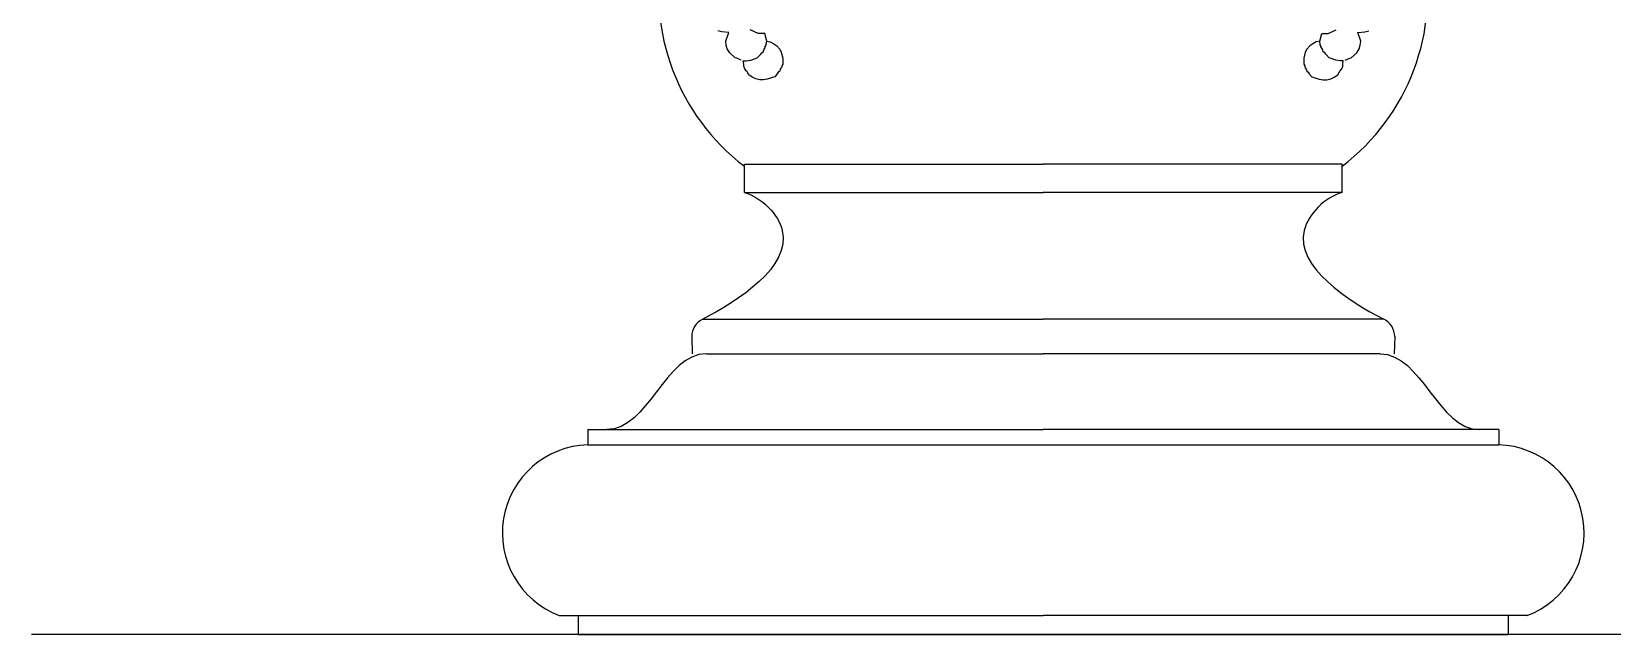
# Model space of a CAD drawing. Header units: millimetres. Extents: x 4238 to 14021, y -44 to 5418.
# Drawn here: x 4238 to 5071, y 1120 to 1438 of the extents above; entities that cross this region are included whole.
import ezdxf

# ---------------------------------------------------------------- set-up
doc = ezdxf.new("R2010")
doc.units = ezdxf.units.MM
doc.layers.add('cad-block.com', color=250, linetype='Continuous')

# ---------------------------------------------------------------- blocks, each defined once
blk = doc.blocks.new('street clock_side_cad-block.com')
at = {"color": 0}
for p, q in [((-169.39, 317.74), (-171.49, 318.27)), ((-165.7, 317.48), (-169.39, 317.74)), ((-167.28, 312.74), (-165.7, 317.48)), ((-150.16, 316.95), (-154.38, 318.79)), ((-146.74, 316.95), (-150.16, 316.95)), ((-145.69, 312.74), (-146.74, 316.95)), ((145.69, 312.74), (146.74, 316.95)), ((146.74, 316.95), (150.16, 316.95)), ((150.16, 316.95), (154.38, 318.79)), ((165.7, 317.48), (169.39, 317.74)), ((167.28, 312.74), (165.7, 317.48)), ((169.39, 317.74), (171.49, 318.27)), ((-167.02, 310.63), (-167.28, 312.74)), ((-166.49, 308.79), (-167.02, 310.63)), ((-165.17, 306.68), (-166.49, 308.79)), ((-147.53, 307.21), (-147.27, 308.26)), ((-147.27, 308.26), (-146.74, 309.05)), ((-146.74, 309.05), (-146.48, 309.31)), ((-146.48, 310.1), (-145.95, 310.89)), ((-146.48, 309.31), (-146.48, 310.1)), ((-145.95, 310.89), (-145.69, 312.74)), ((-145.69, 312.74), (-143.84, 312.47)), ((-143.84, 312.47), (-142, 311.42)), ((-142, 311.42), (-140.95, 310.63)), ((-140.95, 310.63), (-140.42, 310.37)), ((-140.42, 310.37), (-138.84, 308.52)), ((-138.84, 308.52), (-138.05, 306.94)), ((138.84, 308.52), (138.05, 306.94)), ((140.42, 310.37), (138.84, 308.52)), ((140.95, 310.63), (140.42, 310.37)), ((142, 311.42), (140.95, 310.63)), ((143.84, 312.47), (142, 311.42)), ((145.69, 312.74), (143.84, 312.47)), ((145.95, 310.89), (145.69, 312.74)), ((146.48, 310.1), (145.95, 310.89)), ((146.48, 309.31), (146.48, 310.1)), ((146.74, 309.05), (146.48, 309.31)), ((147.27, 308.26), (146.74, 309.05)), ((147.53, 307.21), (147.27, 308.26)), ((165.17, 306.68), (166.49, 308.79)), ((166.49, 308.79), (167.02, 310.63)), ((167.02, 310.63), (167.28, 312.74)), ((-162.28, 304.05), (-165.17, 306.68)), ((-161.49, 303.78), (-162.28, 304.05)), ((-159.12, 302.73), (-161.49, 303.78)), ((-158.06, 302.47), (-156.48, 302.47)), ((-157.8, 300.62), (-158.06, 302.47)), ((-157.8, 299.57), (-157.8, 300.62)), ((-156.48, 302.47), (-154.11, 302.73)), ((-154.11, 302.73), (-150.69, 304.05)), ((-150.69, 304.05), (-148.85, 305.89)), ((-148.85, 305.89), (-148.32, 306.68)), ((-148.32, 306.68), (-147.53, 307.21)), ((-138.05, 306.94), (-137.26, 303.78)), ((-137.26, 300.62), (-137.79, 299.83)), ((-137.26, 303.78), (-137.26, 300.62)), ((138.05, 306.94), (137.26, 303.78)), ((137.26, 303.78), (137.26, 300.62)), ((137.26, 300.62), (137.79, 299.83)), ((148.32, 306.68), (147.53, 307.21)), ((148.85, 305.89), (148.32, 306.68)), ((150.69, 304.05), (148.85, 305.89)), ((154.11, 302.73), (150.69, 304.05)), ((156.48, 302.47), (154.11, 302.73)), ((158.06, 302.47), (156.48, 302.47)), ((157.8, 300.62), (158.06, 302.47)), ((157.8, 299.57), (157.8, 300.62)), ((159.12, 302.73), (161.49, 303.78)), ((161.49, 303.78), (162.28, 304.05)), ((162.28, 304.05), (165.17, 306.68)), ((-157.27, 298.25), (-157.8, 299.57)), ((-156.48, 297.2), (-157.27, 298.25)), ((-156.22, 296.94), (-156.48, 297.2)), ((-155.17, 295.1), (-156.22, 296.94)), ((-153.32, 293.78), (-155.17, 295.1)), ((-151.48, 292.99), (-153.32, 293.78)), ((-149.37, 292.46), (-151.48, 292.99)), ((-147.53, 292.46), (-149.37, 292.46)), ((-145.42, 292.73), (-147.53, 292.46)), ((-141.48, 294.04), (-145.42, 292.73)), ((-140.16, 295.62), (-141.48, 294.04)), ((-139.63, 296.41), (-140.16, 295.62)), ((-138.84, 296.94), (-139.63, 296.41)), ((-138.58, 297.99), (-138.84, 296.94)), ((-138.05, 298.78), (-138.58, 297.99)), ((-137.79, 299.04), (-138.05, 298.78)), ((-137.79, 299.83), (-137.79, 299.04)), ((137.79, 299.83), (137.79, 299.04)), ((137.79, 299.04), (138.05, 298.78)), ((138.05, 298.78), (138.58, 297.99)), ((138.58, 297.99), (138.84, 296.94)), ((138.84, 296.94), (139.63, 296.41)), ((139.63, 296.41), (140.16, 295.62)), ((140.16, 295.62), (141.48, 294.04)), ((141.48, 294.04), (145.42, 292.73)), ((145.42, 292.73), (147.53, 292.46)), ((147.53, 292.46), (149.37, 292.46)), ((149.37, 292.46), (151.48, 292.99)), ((151.48, 292.99), (153.32, 293.78)), ((153.32, 293.78), (155.17, 295.1)), ((155.17, 295.1), (156.22, 296.94)), ((156.22, 296.94), (156.48, 297.2)), ((156.48, 297.2), (157.27, 298.25)), ((157.27, 298.25), (157.8, 299.57)), ((-157.5, 233), (-157.5, 248)), ((-157.5, 248), (0, 248)), ((157.5, 248), (0, 248)), ((157.5, 233), (157.5, 248)), ((-157.5, 233), (0, 233)), ((157.5, 233), (0, 233)), ((-179.43, 166.17), (0, 166.17)), ((179.43, 166.17), (0, 166.17)), ((-185.19, 157.11), (-185, 148)), ((185.19, 157.11), (185, 148)), ((-177.5, 148), (0, 148)), ((-173.26, 148), (0, 148)), ((177.5, 148), (0, 148)), ((173.26, 148), (0, 148)), ((-240, 108), (0, 108)), ((-240, 108), (-240, 100)), ((-240, 100), (240, 100)), ((240, 108), (0, 108)), ((240, 108), (240, 100)), ((-255, 10), (0, 10)), ((-255, 10), (0, 10)), ((-245, 10), (-245, 0)), ((255, 10), (0, 10)), ((255, 10), (0, 10)), ((245, 10), (245, 0)), ((-245, 0), (245, 0)), ((245, 0), (-245, 0))]:
    blk.add_line(p, q, dxfattribs=at)
for centre, radius, start, end in [((-88.1, 338.02), 114.53, 168.52219, 232.70382), ((88.1, 338.02), 114.53, 307.29618, 11.47781), ((-175.19, 157.11), 10, 115.10152, 180), ((175.19, 157.11), 10, 0, 64.89848), ((-238.5, 53.5), 46.52, 91.84761, 249.22775), ((238.5, 53.5), 46.52, 290.77225, 88.15239)]:
    blk.add_arc(centre, radius, start, end, dxfattribs=at)
for points, start_tangent, end_tangent in [([(-157.5, 233), (-137.5, 213), (-179.43, 166.17)], (0.965581, -0.260104), (-0.886969, -0.461829)), ([(157.5, 233), (137.5, 213), (179.43, 166.17)], (-0.965581, -0.260104), (0.886969, -0.461829)), ([(-177.5, 148), (-230, 108)], (-1, 0), (-1, 0)), ([(177.5, 148), (230, 108)], (1, 0), (1, 0))]:
    blk.add_spline(points, degree=3, dxfattribs=dict(at, start_tangent=start_tangent, end_tangent=end_tangent))

msp = doc.modelspace()

# ---------------------------------------------------------------- linework, layer by layer
at = {"layer": 'cad-block.com'}
msp.add_line((14021.25, 1119.78), (4238.44, 1119.78), dxfattribs=at)

# ---------------------------------------------------------------- block references
msp.add_blockref('street clock_side_cad-block.com', (4771.51, 1119.78), dxfattribs=at)

doc.saveas('drawing.dxf')
